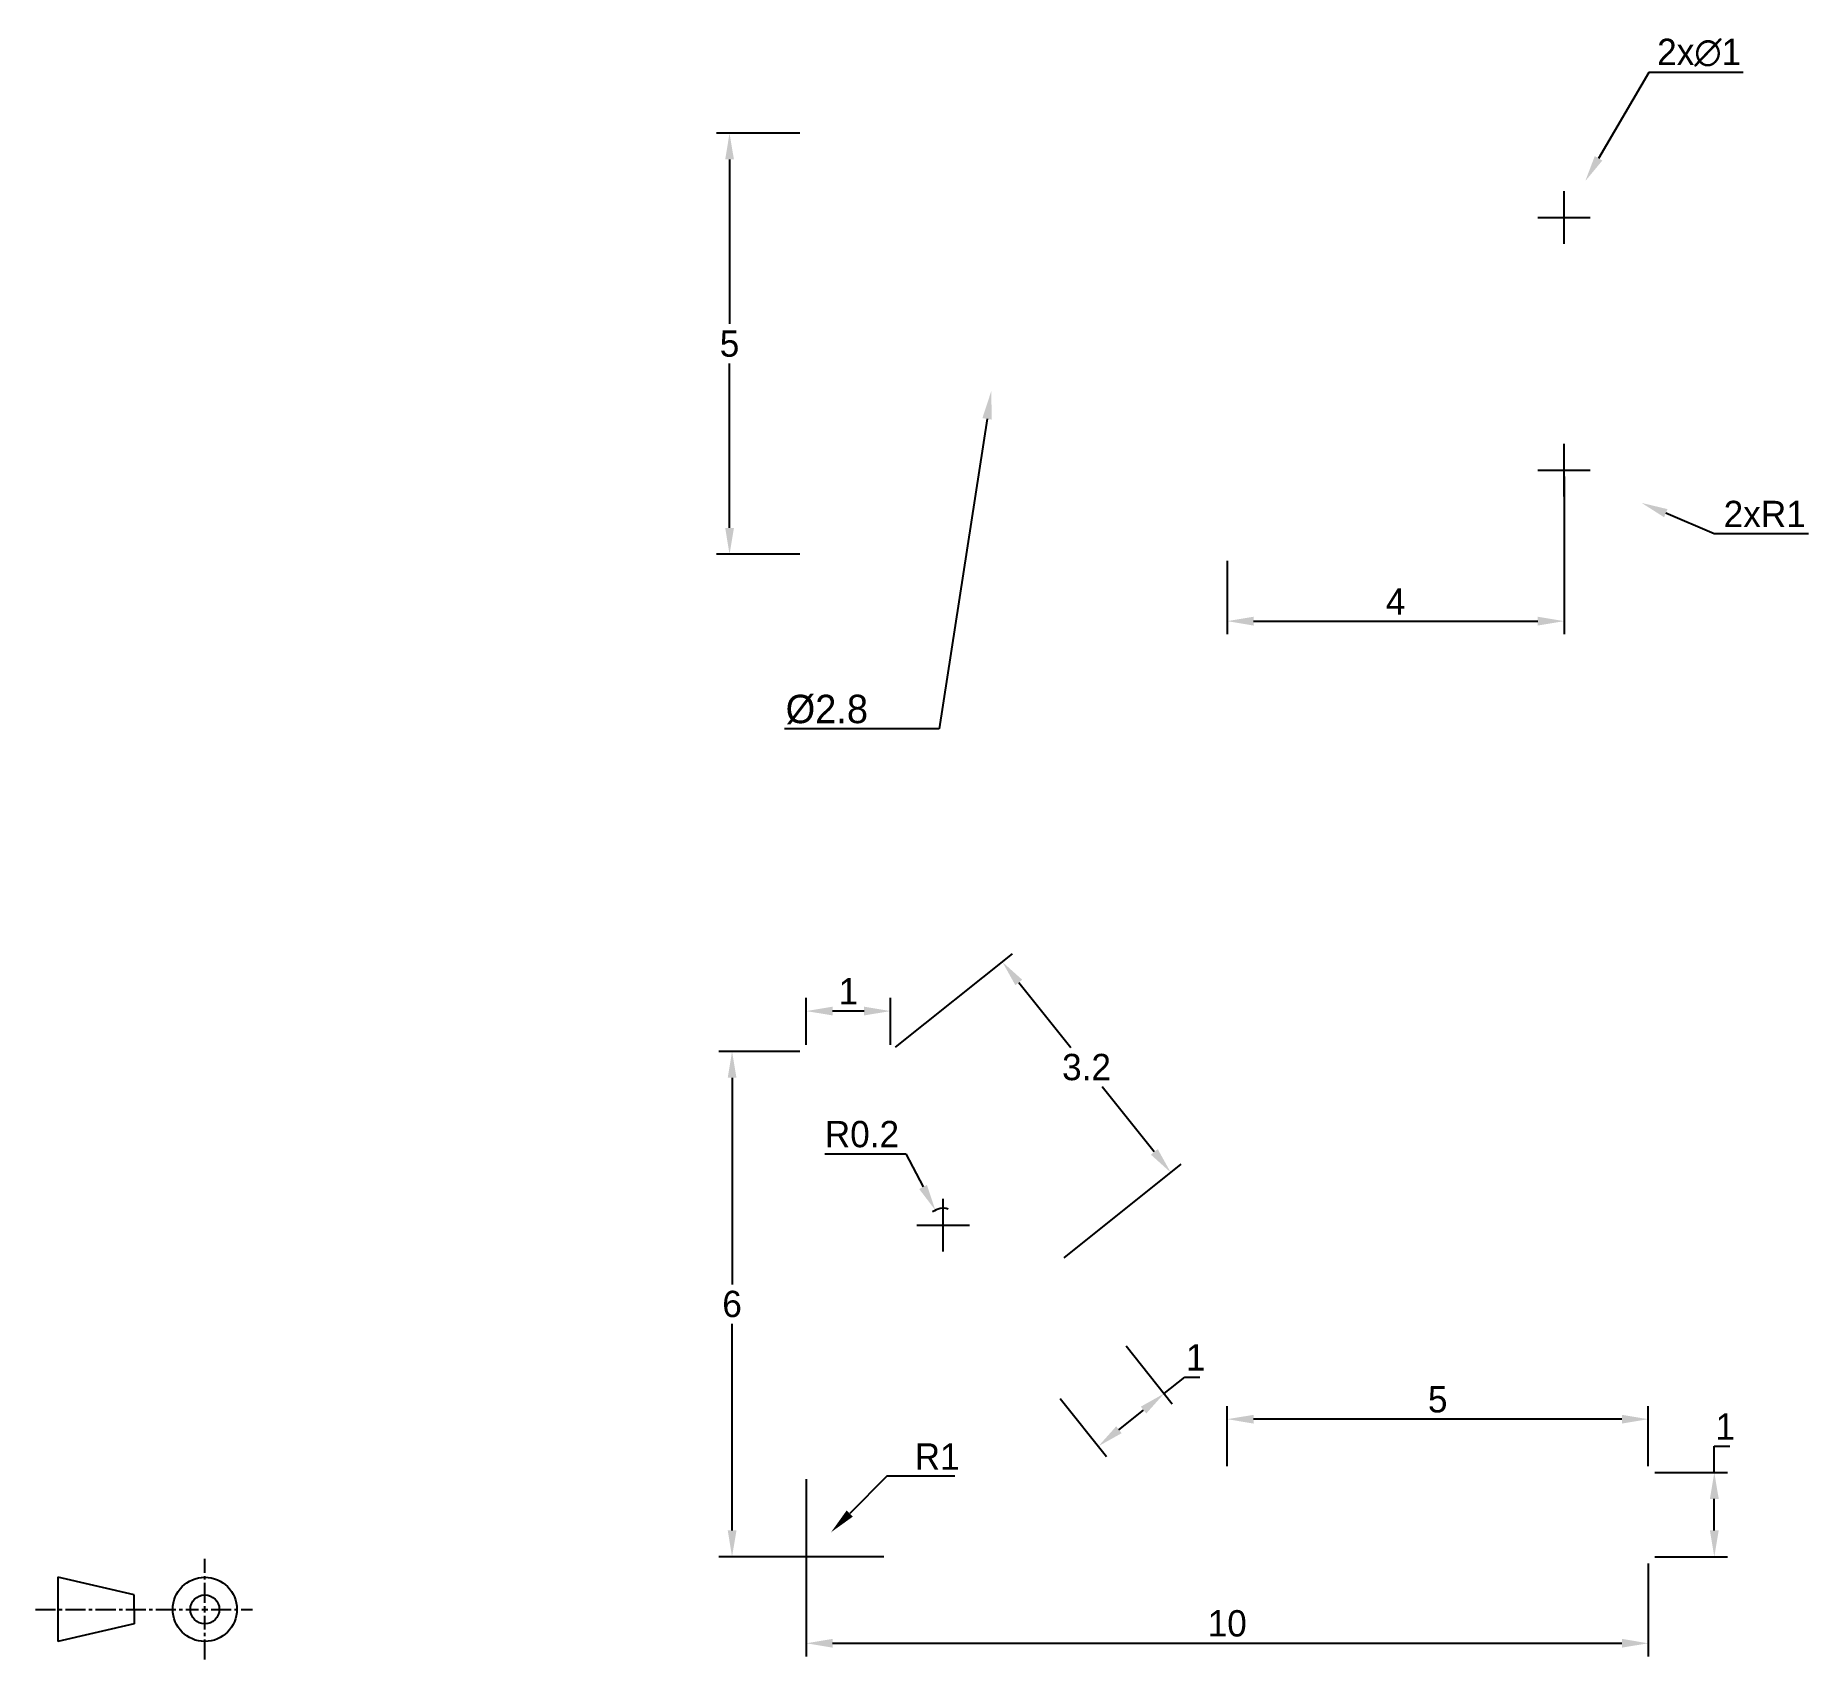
# Paper-space layout 'Layout1' of a CAD drawing. Header units: millimetres. Extents: x 74 to 242, y 47 to 201.
import ezdxf
from ezdxf import colors
from ezdxf.entities.mleader import LeaderData, LeaderLine
from ezdxf.math import Vec2, Vec3

# ---------------------------------------------------------------- set-up
doc = ezdxf.new("R2010")
doc.units = ezdxf.units.MM
doc.linetypes.add('CENTER2', pattern=[28.575, 19.05, -3.175, 3.175, -3.175])
doc.layers.add('Layer1', color=252, linetype='Continuous')
doc.dimstyles.new('ISO-25', dxfattribs={"dimtxt": 2.5, "dimasz": 2.5, "dimexe": 1.25, "dimexo": 0.625, "dimtad": 1, "dimtih": 1, "dimtoh": 1, "dimdsep": 46, "dimtxsty": 'Standard', "dimcen": 2.5, "dimadec": 0, "dimazin": 0, "dimtfac": 1, "dimtofl": 0, "dimtmove": 0, "dimatfit": 3, "dimfxl": 1, "dimarcsym": 0})

# ---------------------------------------------------------------- blocks, each defined once
blk = doc.blocks.new('*D8')
at = {"layer": 'Defpoints', "color": 0, "transparency": 16777216}
for p in [(146.78, 108.58), (146.78, 104.75), (154.78, 104.75)]:
    blk.add_point(p, dxfattribs=at)
at = {"layer": 'Layer1', "color": 0, "lineweight": -2, "transparency": 16777216}
for p, q in [((146.78, 105.37), (146.78, 109.83)), ((154.78, 105.37), (154.78, 109.83)), ((152.28, 108.58), (149.28, 108.58))]:
    blk.add_line(p, q, dxfattribs=at)
at = {"layer": 'Layer1', "color": 0, "transparency": 16777216}
for points in [[(149.28, 109), (149.28, 108.17), (146.78, 108.58)], [(152.28, 109), (152.28, 108.17), (154.78, 108.58)]]:
    blk.add_solid(points, dxfattribs=at)
at = {"layer": 'Layer1', "color": 0, "transparency": 16777216, "insert": (150.78, 110.46), "char_height": 2.5, "attachment_point": 5}
blk.add_mtext('1', dxfattribs=at)
blk = doc.blocks.new('*D9')
at = {"layer": 'Defpoints', "color": 0, "transparency": 16777216}
for p in [(146.78, 104.75), (139.73, 56.75), (154.78, 56.75)]:
    blk.add_point(p, dxfattribs=at)
at = {"layer": 'Layer1', "color": 0, "lineweight": -2, "transparency": 16777216}
for p, q in [((146.16, 104.75), (138.48, 104.75)), ((139.73, 102.25), (139.73, 82.62)), ((139.73, 59.25), (139.73, 78.87)), ((154.16, 56.75), (138.48, 56.75))]:
    blk.add_line(p, q, dxfattribs=at)
at = {"layer": 'Layer1', "color": 0, "transparency": 16777216}
for points in [[(139.32, 102.25), (140.15, 102.25), (139.73, 104.75)], [(139.32, 59.25), (140.15, 59.25), (139.73, 56.75)]]:
    blk.add_solid(points, dxfattribs=at)
at = {"layer": 'Layer1', "color": 0, "transparency": 16777216, "insert": (139.73, 80.75), "char_height": 2.5, "attachment_point": 5}
blk.add_mtext('6', dxfattribs=at)
blk = doc.blocks.new('*D10')
at = {"layer": 'Defpoints', "color": 0, "transparency": 16777216}
for p in [(154.78, 64.75), (149.14, 59.08)]:
    blk.add_point(p, dxfattribs=at)
at = {"layer": 'Layer1', "color": 0, "lineweight": -2, "transparency": 16777216}
for p, q in [((154.43, 64.39), (150.91, 60.85)), ((160.89, 64.39), (154.43, 64.39))]:
    blk.add_line(p, q, dxfattribs=at)
at = {"layer": 'Layer1', "color": 0, "transparency": 16777216}
blk.add_solid([(150.61, 61.14), (151.2, 60.56), (149.14, 59.08)], dxfattribs=at)
at = {"layer": 'Layer1', "color": 0, "transparency": 16777216, "insert": (159.22, 66.27), "char_height": 2.5, "attachment_point": 5}
blk.add_mtext('R1', dxfattribs=at)
blk = doc.blocks.new('*D11')
at = {"layer": 'Defpoints', "color": 0, "transparency": 16777216}
for p in [(146.78, 64.75), (226.78, 56.75), (226.78, 48.53)]:
    blk.add_point(p, dxfattribs=at)
at = {"layer": 'Layer1', "color": 0, "lineweight": -2, "transparency": 16777216}
for p, q in [((146.78, 64.12), (146.78, 47.28)), ((226.78, 56.12), (226.78, 47.28)), ((149.28, 48.53), (224.28, 48.53))]:
    blk.add_line(p, q, dxfattribs=at)
at = {"layer": 'Layer1', "color": 0, "transparency": 16777216}
for points in [[(149.28, 48.95), (149.28, 48.12), (146.78, 48.53)], [(224.28, 48.95), (224.28, 48.12), (226.78, 48.53)]]:
    blk.add_solid(points, dxfattribs=at)
at = {"layer": 'Layer1', "color": 0, "transparency": 16777216, "insert": (186.78, 50.41), "char_height": 2.5, "attachment_point": 5}
blk.add_mtext('10', dxfattribs=at)
blk = doc.blocks.new('*D12')
at = {"layer": 'Defpoints', "color": 0, "transparency": 16777216}
for p in [(186.78, 69.82), (186.78, 64.75), (226.78, 64.75)]:
    blk.add_point(p, dxfattribs=at)
at = {"layer": 'Layer1', "color": 0, "lineweight": -2, "transparency": 16777216}
for p, q in [((186.78, 65.37), (186.78, 71.07)), ((226.78, 65.37), (226.78, 71.07)), ((224.28, 69.82), (189.28, 69.82))]:
    blk.add_line(p, q, dxfattribs=at)
at = {"layer": 'Layer1', "color": 0, "transparency": 16777216}
for points in [[(189.28, 70.23), (189.28, 69.4), (186.78, 69.82)], [(224.28, 70.23), (224.28, 69.4), (226.78, 69.82)]]:
    blk.add_solid(points, dxfattribs=at)
at = {"layer": 'Layer1', "color": 0, "transparency": 16777216, "insert": (206.78, 71.69), "char_height": 2.5, "attachment_point": 5}
blk.add_mtext('5', dxfattribs=at)
blk = doc.blocks.new('*D13')
at = {"layer": 'Defpoints', "color": 0, "transparency": 16777216}
for p in [(220.8, 187.42), (216.77, 180.52)]:
    blk.add_point(p, dxfattribs=at)
at = {"layer": 'Layer1', "color": 0, "lineweight": -2, "transparency": 16777216}
for p, q in [((226.83, 197.73), (222.06, 189.58)), ((235.79, 197.73), (226.83, 197.73)), ((218.78, 181.47), (218.78, 186.47)), ((216.28, 183.97), (221.28, 183.97))]:
    blk.add_line(p, q, dxfattribs=at)
at = {"layer": 'Layer1', "color": 0, "transparency": 16777216}
blk.add_solid([(221.7, 189.79), (222.42, 189.37), (220.8, 187.42)], dxfattribs=at)
at = {"layer": 'Layer1', "color": 0, "transparency": 16777216, "insert": (231.62, 199.61), "char_height": 2.5, "attachment_point": 5}
blk.add_mtext('2x∅1', dxfattribs=at)
blk = doc.blocks.new('*D14')
at = {"layer": 'Defpoints', "color": 0, "transparency": 16777216}
for p in [(218.78, 159.97), (186.78, 151.97), (218.78, 145.62)]:
    blk.add_point(p, dxfattribs=at)
at = {"layer": 'Layer1', "color": 0, "lineweight": -2, "transparency": 16777216}
for p, q in [((218.78, 159.35), (218.78, 144.37)), ((186.78, 151.35), (186.78, 144.37)), ((189.28, 145.62), (216.28, 145.62))]:
    blk.add_line(p, q, dxfattribs=at)
at = {"layer": 'Layer1', "color": 0, "transparency": 16777216}
for points in [[(189.28, 146.04), (189.28, 145.2), (186.78, 145.62)], [(216.28, 146.04), (216.28, 145.2), (218.78, 145.62)]]:
    blk.add_solid(points, dxfattribs=at)
at = {"layer": 'Layer1', "color": 0, "transparency": 16777216, "insert": (202.78, 147.49), "char_height": 2.5, "attachment_point": 5}
blk.add_mtext('4', dxfattribs=at)
blk = doc.blocks.new('*D15')
at = {"layer": 'Defpoints', "color": 0, "transparency": 16777216}
for p in [(146.78, 191.97), (139.49, 151.97), (146.78, 151.97)]:
    blk.add_point(p, dxfattribs=at)
at = {"layer": 'Layer1', "color": 0, "lineweight": -2, "transparency": 16777216}
for p, q in [((146.16, 191.97), (138.24, 191.97)), ((139.49, 189.47), (139.49, 173.85)), ((139.49, 154.47), (139.49, 170.1)), ((146.16, 151.97), (138.24, 151.97))]:
    blk.add_line(p, q, dxfattribs=at)
at = {"layer": 'Layer1', "color": 0, "transparency": 16777216}
for points in [[(139.08, 189.47), (139.91, 189.47), (139.49, 191.97)], [(139.08, 154.47), (139.91, 154.47), (139.49, 151.97)]]:
    blk.add_solid(points, dxfattribs=at)
at = {"layer": 'Layer1', "color": 0, "transparency": 16777216, "insert": (139.49, 171.97), "char_height": 2.5, "attachment_point": 5}
blk.add_mtext('5', dxfattribs=at)
blk = doc.blocks.new('*D16')
at = {"layer": 'Defpoints', "color": 0, "transparency": 16777216}
for p in [(218.78, 159.97), (226.15, 156.85)]:
    blk.add_point(p, dxfattribs=at)
at = {"layer": 'Layer1', "color": 0, "lineweight": -2, "transparency": 16777216}
for p, q in [((218.78, 157.47), (218.78, 162.47)), ((216.28, 159.97), (221.28, 159.97)), ((233.05, 153.92), (228.45, 155.87)), ((242.01, 153.92), (233.05, 153.92))]:
    blk.add_line(p, q, dxfattribs=at)
at = {"layer": 'Layer1', "color": 0, "transparency": 16777216}
blk.add_solid([(228.61, 156.26), (228.29, 155.49), (226.15, 156.85)], dxfattribs=at)
at = {"layer": 'Layer1', "color": 0, "transparency": 16777216, "insert": (237.85, 155.8), "char_height": 2.5, "attachment_point": 5}
blk.add_mtext('2xR1', dxfattribs=at)
blk = doc.blocks.new('*D17')
at = {"layer": 'Defpoints', "color": 0, "transparency": 16777216}
for p in [(159.05, 89.66), (159.79, 88.25)]:
    blk.add_point(p, dxfattribs=at)
at = {"layer": 'Layer1', "color": 0, "lineweight": -2, "transparency": 16777216}
for p, q in [((148.53, 95.01), (156.24, 95.01)), ((156.24, 95.01), (157.88, 91.88)), ((159.79, 85.75), (159.79, 90.75)), ((157.29, 88.25), (162.29, 88.25))]:
    blk.add_line(p, q, dxfattribs=at)
blk.add_arc((159.79, 88.25), 1.6, 72.9387, 128.6598, dxfattribs=at)
at = {"layer": 'Layer1', "color": 0, "transparency": 16777216}
blk.add_solid([(158.25, 92.07), (157.51, 91.68), (159.05, 89.66)], dxfattribs=at)
at = {"layer": 'Layer1', "color": 0, "transparency": 16777216, "insert": (152.07, 96.88), "char_height": 2.5, "attachment_point": 5}
blk.add_mtext('R0.2', dxfattribs=at)
blk = doc.blocks.new('*D18')
at = {"layer": 'Defpoints', "color": 0, "transparency": 16777216}
for p in [(154.78, 104.75), (181.41, 93.25), (170.78, 84.75)]:
    blk.add_point(p, dxfattribs=at)
at = {"layer": 'Layer1', "color": 0, "lineweight": -2, "transparency": 16777216}
for p, q in [((155.27, 105.14), (166.39, 114.03)), ((166.97, 111.3), (171.91, 105.13)), ((179.85, 95.2), (174.91, 101.38)), ((171.27, 85.14), (182.39, 94.03))]:
    blk.add_line(p, q, dxfattribs=at)
at = {"layer": 'Layer1', "color": 0, "transparency": 16777216}
for points in [[(167.3, 111.56), (166.65, 111.04), (165.41, 113.25)], [(180.18, 95.47), (179.53, 94.94), (181.41, 93.25)]]:
    blk.add_solid(points, dxfattribs=at)
at = {"layer": 'Layer1', "color": 0, "transparency": 16777216, "insert": (173.41, 103.25), "char_height": 2.5, "attachment_point": 5}
blk.add_mtext('3.2', dxfattribs=at)
blk = doc.blocks.new('*D20')
at = {"layer": 'Defpoints', "color": 0, "transparency": 16777216}
for p in [(226.78, 64.75), (233.06, 64.75), (226.78, 56.75)]:
    blk.add_point(p, dxfattribs=at)
at = {"layer": 'Layer1', "color": 0, "lineweight": -2, "transparency": 16777216}
for p, q in [((233.06, 64.75), (233.06, 67.25)), ((233.06, 67.25), (234.52, 67.25)), ((227.41, 64.75), (234.31, 64.75)), ((233.06, 59.25), (233.06, 62.25)), ((227.41, 56.75), (234.31, 56.75))]:
    blk.add_line(p, q, dxfattribs=at)
at = {"layer": 'Layer1', "color": 0, "transparency": 16777216}
for points in [[(232.64, 62.25), (233.48, 62.25), (233.06, 64.75)], [(232.64, 59.25), (233.48, 59.25), (233.06, 56.75)]]:
    blk.add_solid(points, dxfattribs=at)
at = {"layer": 'Layer1', "color": 0, "transparency": 16777216, "insert": (234.1, 69.12), "char_height": 2.5, "attachment_point": 5}
blk.add_mtext('1', dxfattribs=at)
blk = doc.blocks.new('*D22')
at = {"layer": 'Defpoints', "color": 0, "transparency": 16777216}
for p in [(176.78, 77.25), (170.53, 72.26), (180.78, 72.25)]:
    blk.add_point(p, dxfattribs=at)
at = {"layer": 'Layer1', "color": 0, "lineweight": -2, "transparency": 16777216}
for p, q in [((177.17, 76.77), (181.56, 71.28)), ((180.78, 72.25), (182.74, 73.81)), ((182.74, 73.81), (184.19, 73.81)), ((170.92, 71.77), (175.32, 66.28)), ((176.49, 68.82), (178.83, 70.69))]:
    blk.add_line(p, q, dxfattribs=at)
at = {"layer": 'Layer1', "color": 0, "transparency": 16777216}
for points in [[(178.57, 71.01), (179.09, 70.36), (180.78, 72.25)], [(176.23, 69.14), (176.75, 68.49), (174.54, 67.25)]]:
    blk.add_solid(points, dxfattribs=at)
at = {"layer": 'Layer1', "color": 0, "transparency": 16777216, "insert": (183.78, 75.69), "char_height": 2.5, "attachment_point": 5}
blk.add_mtext('1', dxfattribs=at)
blk = doc.blocks.new('*U24')
at = {"color": 0, "linetype": 'CENTER2', "ltscale": 0.1, "transparency": 16777216}
for p, q in [((0, 0.61), (0, 4.81)), ((-16.09, 0), (-0.61, 0)), ((0.61, 0), (4.54, 0)), ((0, -4.77), (0, -0.61))]:
    blk.add_line(p, q, dxfattribs=at)
at = {"color": 0, "linetype": 'Continuous', "ltscale": 0.1, "transparency": 16777216}
for p, q in [((-0.3, 0), (0.3, 0)), ((0, -0.3), (0, 0.3))]:
    blk.add_line(p, q, dxfattribs=at)

psp = doc.layouts.get("Layout1")

# ---------------------------------------------------------------- linework, layer by layer
for p, q in [((75.665, 54.805), (75.665, 48.706)), ((82.925, 53.13), (75.665, 54.805)), ((82.925, 51.755), (82.925, 53.13)), ((82.925, 51.755), (82.925, 50.38)), ((82.925, 50.38), (75.665, 48.706))]:
    psp.add_line(p, q)
for radius in [3.05, 1.375]:
    psp.add_circle((89.636, 51.755), radius)

# ---------------------------------------------------------------- block references
at = {"linetype": 'CENTER2', "ltscale": 0.1}
psp.add_blockref('*U24', (89.636, 51.755), dxfattribs=at)

# ---------------------------------------------------------------- dimensions: what is measured, and where the dimension line sits
at = {"layer": 'Layer1'}
dim = psp.add_diameter_dim_2p(p1=(216.766, 180.518), p2=(220.802, 187.425), text='2x<>', dimstyle='ISO-25', override={"dimlfac": -0.125}, dxfattribs=at)
dim.commit()
dim.dimension.update_dxf_attribs({"geometry": '*D13', "text_midpoint": (231.618, 197.735), "dimtype": 163})
for base, p1, p2, picture, middle in [((139.494, 151.971), (146.784, 191.971), (146.784, 151.971), '*D15', (139.494, 171.971)), ((139.732, 56.75), (146.784, 104.75), (154.784, 56.75), '*D9', (139.732, 80.75)), ((233.06, 64.75), (226.784, 56.75), (226.784, 64.75), '*D20', (234.101, 69.125))]:
    dim = psp.add_linear_dim(base=base, p1=p1, p2=p2, angle=90, dimstyle='ISO-25', override={"dimlfac": -0.125}, dxfattribs=at)
    dim.commit()
    dim.dimension.update_dxf_attribs({"geometry": picture, "text_midpoint": middle})
dim = psp.add_radius_dim(center=(218.784, 159.971), mpoint=(226.15, 156.849), text='2x<>', dimstyle='ISO-25', override={"dimlfac": -0.125}, dxfattribs=at)
dim.commit()
dim.dimension.update_dxf_attribs({"geometry": '*D16', "text_midpoint": (237.846, 153.921), "dimtype": 164})
for base, p1, p2, picture, middle in [((218.784, 145.62), (186.784, 151.971), (218.784, 159.971), '*D14', (202.784, 147.495)), ((146.784, 108.585), (154.784, 104.75), (146.784, 104.75), '*D8', (150.784, 110.46)), ((186.784, 69.816), (226.784, 64.75), (186.784, 64.75), '*D12', (206.784, 71.691)), ((226.784, 48.534), (146.784, 64.75), (226.784, 56.75), '*D11', (186.784, 50.409))]:
    dim = psp.add_linear_dim(base=base, p1=p1, p2=p2, dimstyle='ISO-25', override={"dimlfac": -0.125}, dxfattribs=at)
    dim.commit()
    dim.dimension.update_dxf_attribs({"geometry": picture, "text_midpoint": middle})
for p1, p2, distance, picture, middle in [((154.784, 104.75), (170.784, 84.75), 13.612, '*D18', (173.413, 103.253)), ((170.534, 72.256), (176.781, 77.253), -6.406, '*D22', (183.777, 75.688))]:
    dim = psp.add_aligned_dim(p1=p1, p2=p2, distance=distance, dimstyle='ISO-25', override={"dimlfac": -0.125}, dxfattribs=at)
    dim.commit()
    dim.dimension.update_dxf_attribs({"geometry": picture, "text_midpoint": middle})
for center, mpoint, picture, middle in [((159.79, 88.248), (159.046, 89.664), '*D17', (152.075, 95.006)), ((154.784, 64.75), (149.143, 59.077), '*D10', (159.223, 64.395))]:
    dim = psp.add_radius_dim(center=center, mpoint=mpoint, dimstyle='ISO-25', override={"dimlfac": -0.125}, dxfattribs=at)
    dim.commit()
    dim.dimension.update_dxf_attribs({"geometry": picture, "text_midpoint": middle, "dimtype": 164})

# ---------------------------------------------------------------- leaders
ml = psp.add_multileader_mtext('Standard', dxfattribs=at)
ml.set_content('%%C2.8', color=256)
ml.set_leader_properties()
ml.build(insert=Vec2(0, 0))
ml.multileader.update_dxf_attribs({"text_right_attachment_type": 6, "dogleg_length": 0.36, "arrow_head_size": 2.7, "scale": 15})
ctx = ml.context
ctx.base_point, ctx.scale, ctx.char_height, ctx.arrow_head_size, ctx.landing_gap_size, ctx.plane_origin = Vec3(143.2, 137.278), 15, 2.7, 2.7, 1.35, Vec3(172.344, 161.053)
ctx.right_attachment, ctx.text_align_type = 6, 2
notes = []
notes.append((ctx, [(0, (1, 1, 0), (159.4, 135.388), (-1, 0), 5.4, [(0, [(164.369, 167.502)], 0, [])])]))
ctx.mtext.insert, ctx.mtext.alignment, ctx.mtext.flow_direction = Vec3(152.65, 138.628), 3, 5
for ctx, leaders in notes:
    for number, flags, end, landing, length, lines in leaders:
        leader = LeaderData()
        leader.index, (leader.has_last_leader_line, leader.has_dogleg_vector, leader.attachment_direction) = number, flags
        leader.last_leader_point, leader.dogleg_vector, leader.dogleg_length = Vec3(end), Vec3(landing), length
        for number, points, colour, breaks in lines:
            line = LeaderLine()
            line.index, line.vertices, line.color, line.breaks = number, Vec3.list(points), colors.encode_raw_color(colour), breaks
            leader.lines.append(line)
        ctx.leaders.append(leader)

doc.saveas('drawing.dxf')
